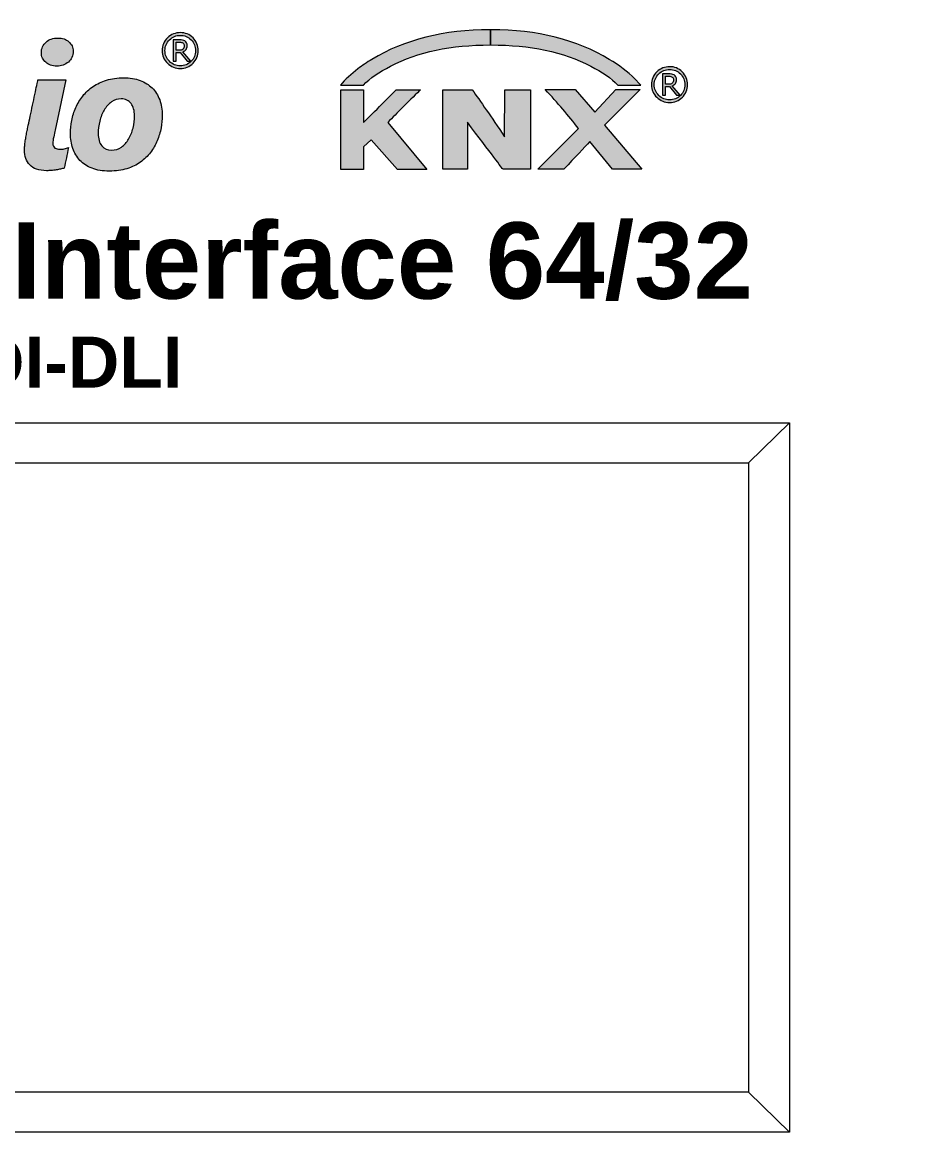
# Model space of a CAD drawing. Header units: millimetres. Extents: x -174 to 283928, y 1291 to 21053.
# Drawn here: x 9708.47 to 9734.78, y 20530.52 to 20563.53 of the extents above; entities that cross this region are included whole.
import ezdxf
from ezdxf.enums import TextEntityAlignment as Align

# ---------------------------------------------------------------- set-up
doc = ezdxf.new("R2010")
doc.units = ezdxf.units.MM
doc.styles.add('Arial Rounded', font='')
doc.styles.get("Standard").update_dxf_attribs({"font": 'arial.ttf'})
doc.styles.get('Arial Rounded').set_extended_font_data('Arial Rounded MT Bold')

# ---------------------------------------------------------------- blocks, each defined once
blk = doc.blocks.new('*U215')
at = {"ltscale": 2}
blk.add_lwpolyline([(0, 20), (0, -20), (840, -20), (840, 20), (0, 20)], dxfattribs=at)
blk.add_lwpolyline([(390.234, 3), (406.234, 3, -0.414214), (408.234, 1), (408.234, -1, -0.414214), (406.234, -3), (390.234, -3, -0.414214), (388.234, -1), (388.234, 1, -0.414214)], format="xyb", close=True, dxfattribs=at)
blk = doc.blocks.new('ZDI-DLI_SERIGRAFIA')
h = blk.add_hatch(color=256)
h.dxf.hatch_style = 2
edge = h.paths.add_edge_path()
edge.add_spline(control_points=[(35.177, 21.69), (35.177, 21.69), (35.177, 22.137), (35.177, 22.137), (35.177, 22.137), (35.163, 22.137), (35.163, 22.137), (33.802, 22.137), (32.64, 21.845), (31.682, 21.264), (31.531, 21.176), (31.395, 21.082), (31.269, 20.984), (31.068, 20.834), (30.896, 20.673), (30.755, 20.504), (30.755, 20.504), (31.429, 20.504), (31.429, 20.504), (31.627, 20.707), (31.892, 20.894), (32.228, 21.063), (33.035, 21.482), (34.016, 21.69), (35.166, 21.69), (35.166, 21.69), (35.177, 21.69), (35.177, 21.69)], knot_values=[0, 0, 0, 0, 1, 1, 1, 2, 2, 2, 3, 3, 3, 4, 4, 4, 5, 5, 5, 6, 6, 6, 7, 7, 7, 8, 8, 8, 9, 9, 9, 9], degree=3, periodic=0)
h = blk.add_hatch(color=256)
h.dxf.hatch_style = 2
edge = h.paths.add_edge_path()
edge.add_spline(control_points=[(38.926, 20.504), (38.926, 20.504), (39.602, 20.504), (39.602, 20.504), (39.602, 20.504), (39.595, 20.511), (39.595, 20.511), (39.595, 20.511), (39.555, 20.554), (39.555, 20.554), (39.555, 20.554), (39.442, 20.676), (39.442, 20.676), (39.442, 20.676), (39.423, 20.695), (39.423, 20.695), (39.217, 20.898), (38.967, 21.087), (38.67, 21.264), (37.711, 21.845), (36.552, 22.137), (35.191, 22.137), (35.191, 22.137), (35.177, 22.137), (35.177, 22.137), (35.177, 22.137), (35.177, 21.69), (35.177, 21.69), (35.177, 21.69), (35.189, 21.69), (35.189, 21.69), (36.339, 21.69), (37.319, 21.482), (38.129, 21.063), (38.462, 20.894), (38.728, 20.707), (38.926, 20.504)], knot_values=[0, 0, 0, 0, 1, 1, 1, 2, 2, 2, 3, 3, 3, 4, 4, 4, 5, 5, 5, 6, 6, 6, 7, 7, 7, 8, 8, 8, 9, 9, 9, 10, 10, 10, 11, 11, 11, 12, 12, 12, 12], degree=3, periodic=0)
h = blk.add_hatch(color=256)
edge = h.paths.add_edge_path()
edge.add_spline(control_points=[(22.883, 21.503), (22.883, 21.436), (22.871, 21.376), (22.845, 21.323), (22.82, 21.27), (22.784, 21.225), (22.741, 21.186), (22.698, 21.148), (22.647, 21.118), (22.588, 21.098), (22.529, 21.078), (22.465, 21.067), (22.397, 21.067), (22.331, 21.067), (22.271, 21.077), (22.216, 21.096), (22.161, 21.116), (22.113, 21.144), (22.073, 21.178), (22.032, 21.214), (22.001, 21.255), (21.979, 21.303), (21.955, 21.35), (21.945, 21.403), (21.945, 21.459), (21.945, 21.525), (21.956, 21.585), (21.981, 21.638), (22.006, 21.691), (22.04, 21.737), (22.084, 21.775), (22.126, 21.814), (22.178, 21.843), (22.238, 21.864), (22.297, 21.884), (22.363, 21.894), (22.432, 21.894), (22.498, 21.894), (22.557, 21.885), (22.612, 21.865), (22.667, 21.845), (22.714, 21.818), (22.754, 21.783), (22.794, 21.748), (22.826, 21.707), (22.849, 21.659), (22.872, 21.611), (22.883, 21.559), (22.883, 21.503), (22.883, 21.503), (22.883, 21.503), (22.883, 21.503)], knot_values=[0, 0, 0, 0, 1, 1, 1, 2, 2, 2, 3, 3, 3, 4, 4, 4, 5, 5, 5, 6, 6, 6, 7, 7, 7, 8, 8, 8, 9, 9, 9, 10, 10, 10, 11, 11, 11, 12, 12, 12, 13, 13, 13, 14, 14, 14, 15, 15, 15, 16, 16, 16, 17, 17, 17, 17], degree=3, periodic=0)
edge = h.paths.add_edge_path()
edge.add_spline(control_points=[(22.617, 18.058), (22.587, 18.05), (22.551, 18.041), (22.511, 18.033), (22.471, 18.024), (22.428, 18.016), (22.382, 18.008), (22.338, 18), (22.291, 17.994), (22.241, 17.99), (22.193, 17.986), (22.145, 17.984), (22.098, 17.984), (21.983, 17.984), (21.885, 17.999), (21.804, 18.029), (21.723, 18.059), (21.656, 18.101), (21.603, 18.154), (21.551, 18.208), (21.512, 18.272), (21.487, 18.346), (21.462, 18.421), (21.45, 18.502), (21.45, 18.591), (21.45, 18.628), (21.452, 18.67), (21.456, 18.717), (21.46, 18.763), (21.465, 18.811), (21.473, 18.861), (21.479, 18.911), (21.488, 18.963), (21.497, 19.015), (21.507, 19.067), (21.517, 19.117), (21.527, 19.164), (21.534, 19.194), (21.545, 19.247), (21.561, 19.325), (21.577, 19.402), (21.596, 19.491), (21.617, 19.592), (21.639, 19.693), (21.662, 19.799), (21.685, 19.911), (21.709, 20.023), (21.732, 20.129), (21.753, 20.23), (21.775, 20.331), (21.793, 20.419), (21.809, 20.497), (21.826, 20.575), (21.837, 20.629), (21.844, 20.658), (21.844, 20.658), (22.663, 20.658), (22.663, 20.658), (22.663, 20.658), (22.351, 19.182), (22.351, 19.182), (22.337, 19.123), (22.323, 19.056), (22.308, 18.981), (22.292, 18.907), (22.284, 18.843), (22.284, 18.788), (22.284, 18.723), (22.305, 18.678), (22.345, 18.652), (22.386, 18.627), (22.433, 18.614), (22.486, 18.614), (22.531, 18.614), (22.576, 18.619), (22.621, 18.628), (22.666, 18.637), (22.708, 18.65), (22.745, 18.665), (22.723, 18.563), (22.701, 18.462), (22.681, 18.361), (22.661, 18.262), (22.639, 18.161), (22.617, 18.058), (22.617, 18.058), (22.617, 18.058), (22.617, 18.058)], knot_values=[0, 0, 0, 0, 1, 1, 1, 2, 2, 2, 3, 3, 3, 4, 4, 4, 5, 5, 5, 6, 6, 6, 7, 7, 7, 8, 8, 8, 9, 9, 9, 10, 10, 10, 11, 11, 11, 12, 12, 12, 13, 13, 13, 14, 14, 14, 15, 15, 15, 16, 16, 16, 17, 17, 17, 18, 18, 18, 19, 19, 19, 20, 20, 20, 21, 21, 21, 22, 22, 22, 23, 23, 23, 24, 24, 24, 25, 25, 25, 26, 26, 26, 27, 27, 27, 28, 28, 28, 29, 29, 29, 29], degree=3, periodic=0)
h = blk.add_hatch(color=256)
h.dxf.hatch_style = 2
edge = h.paths.add_edge_path()
edge.add_spline(control_points=[(26.035, 20.993), (25.89, 20.993), (25.768, 21.044), (25.662, 21.15), (25.558, 21.249), (25.505, 21.371), (25.505, 21.522), (25.505, 21.668), (25.558, 21.796), (25.662, 21.9), (25.769, 22.001), (25.894, 22.052), (26.035, 22.052), (26.181, 22.052), (26.305, 22.002), (26.412, 21.901), (26.513, 21.793), (26.564, 21.666), (26.564, 21.522), (26.564, 21.376), (26.513, 21.25), (26.413, 21.15), (26.307, 21.044), (26.184, 20.993), (26.035, 20.993), (26.035, 20.993), (26.035, 20.993), (26.035, 20.993)], knot_values=[0, 0, 0, 0, 1, 1, 1, 2, 2, 2, 3, 3, 3, 4, 4, 4, 5, 5, 5, 6, 6, 6, 7, 7, 7, 8, 8, 8, 9, 9, 9, 9], degree=3, periodic=0)
edge = h.paths.add_edge_path()
edge.add_spline(control_points=[(26.035, 21.971), (25.914, 21.971), (25.81, 21.929), (25.719, 21.842), (25.631, 21.754), (25.585, 21.647), (25.585, 21.522), (25.585, 21.395), (25.63, 21.292), (25.719, 21.207), (25.809, 21.117), (25.912, 21.073), (26.035, 21.073), (26.163, 21.073), (26.265, 21.116), (26.356, 21.207), (26.442, 21.292), (26.484, 21.396), (26.484, 21.522), (26.484, 21.645), (26.441, 21.753), (26.356, 21.843), (26.265, 21.929), (26.159, 21.971), (26.035, 21.971), (26.035, 21.971), (26.035, 21.971), (26.035, 21.971)], knot_values=[0, 0, 0, 0, 1, 1, 1, 2, 2, 2, 3, 3, 3, 4, 4, 4, 5, 5, 5, 6, 6, 6, 7, 7, 7, 8, 8, 8, 9, 9, 9, 9], degree=3, periodic=0)
h = blk.add_hatch(color=256)
h.dxf.hatch_style = 2
edge = h.paths.add_edge_path()
edge.add_spline(control_points=[(26.349, 21.215), (26.349, 21.215), (26.24, 21.215), (26.24, 21.215), (26.24, 21.215), (26.031, 21.464), (26.031, 21.464), (26.031, 21.464), (25.914, 21.464), (25.914, 21.464), (25.914, 21.464), (25.914, 21.215), (25.914, 21.215), (25.914, 21.215), (25.831, 21.215), (25.831, 21.215), (25.831, 21.215), (25.831, 21.84), (25.831, 21.84), (25.831, 21.84), (26.006, 21.84), (26.006, 21.84), (26.044, 21.84), (26.075, 21.838), (26.101, 21.833), (26.126, 21.828), (26.148, 21.819), (26.169, 21.807), (26.191, 21.792), (26.209, 21.774), (26.221, 21.753), (26.234, 21.731), (26.241, 21.703), (26.241, 21.67), (26.241, 21.625), (26.229, 21.587), (26.206, 21.557), (26.184, 21.527), (26.153, 21.504), (26.113, 21.489), (26.113, 21.489), (26.349, 21.215), (26.349, 21.215)], knot_values=[0, 0, 0, 0, 1, 1, 1, 2, 2, 2, 3, 3, 3, 4, 4, 4, 5, 5, 5, 6, 6, 6, 7, 7, 7, 8, 8, 8, 9, 9, 9, 10, 10, 10, 11, 11, 11, 12, 12, 12, 13, 13, 13, 14, 14, 14, 14], degree=3, periodic=0)
edge = h.paths.add_edge_path()
edge.add_spline(control_points=[(26.153, 21.664), (26.153, 21.682), (26.15, 21.699), (26.144, 21.712), (26.138, 21.726), (26.128, 21.737), (26.113, 21.747), (26.101, 21.755), (26.087, 21.761), (26.07, 21.764), (26.053, 21.768), (26.034, 21.769), (26.011, 21.769), (26.011, 21.769), (25.914, 21.769), (25.914, 21.769), (25.914, 21.769), (25.914, 21.533), (25.914, 21.533), (25.914, 21.533), (25.998, 21.533), (25.998, 21.533), (26.024, 21.533), (26.047, 21.535), (26.067, 21.54), (26.087, 21.544), (26.103, 21.553), (26.117, 21.566), (26.129, 21.577), (26.139, 21.591), (26.144, 21.606), (26.151, 21.621), (26.153, 21.64), (26.153, 21.664)], knot_values=[0, 0, 0, 0, 1, 1, 1, 2, 2, 2, 3, 3, 3, 4, 4, 4, 5, 5, 5, 6, 6, 6, 7, 7, 7, 8, 8, 8, 9, 9, 9, 10, 10, 10, 11, 11, 11, 11], degree=3, periodic=0)
h = blk.add_hatch(color=256)
h.dxf.hatch_style = 2
edge = h.paths.add_edge_path()
edge.add_spline(control_points=[(40.446, 19.99), (40.301, 19.99), (40.179, 20.041), (40.073, 20.146), (39.969, 20.246), (39.916, 20.368), (39.916, 20.518), (39.916, 20.665), (39.969, 20.793), (40.073, 20.897), (40.18, 20.998), (40.305, 21.049), (40.446, 21.049), (40.592, 21.049), (40.716, 20.999), (40.823, 20.898), (40.925, 20.79), (40.975, 20.663), (40.975, 20.518), (40.975, 20.372), (40.925, 20.247), (40.824, 20.146), (40.718, 20.041), (40.595, 19.99), (40.446, 19.99), (40.446, 19.99), (40.446, 19.99), (40.446, 19.99)], knot_values=[0, 0, 0, 0, 1, 1, 1, 2, 2, 2, 3, 3, 3, 4, 4, 4, 5, 5, 5, 6, 6, 6, 7, 7, 7, 8, 8, 8, 9, 9, 9, 9], degree=3, periodic=0)
edge = h.paths.add_edge_path()
edge.add_spline(control_points=[(40.446, 20.968), (40.325, 20.968), (40.221, 20.926), (40.13, 20.839), (40.042, 20.751), (39.996, 20.644), (39.996, 20.518), (39.996, 20.392), (40.041, 20.289), (40.13, 20.204), (40.22, 20.114), (40.323, 20.07), (40.446, 20.07), (40.574, 20.07), (40.676, 20.113), (40.767, 20.204), (40.853, 20.289), (40.895, 20.393), (40.895, 20.518), (40.895, 20.642), (40.852, 20.75), (40.767, 20.84), (40.676, 20.926), (40.57, 20.968), (40.446, 20.968), (40.446, 20.968), (40.446, 20.968), (40.446, 20.968)], knot_values=[0, 0, 0, 0, 1, 1, 1, 2, 2, 2, 3, 3, 3, 4, 4, 4, 5, 5, 5, 6, 6, 6, 7, 7, 7, 8, 8, 8, 9, 9, 9, 9], degree=3, periodic=0)
h = blk.add_hatch(color=256)
h.dxf.hatch_style = 2
edge = h.paths.add_edge_path()
edge.add_spline(control_points=[(40.76, 20.212), (40.76, 20.212), (40.651, 20.212), (40.651, 20.212), (40.651, 20.212), (40.442, 20.461), (40.442, 20.461), (40.442, 20.461), (40.325, 20.461), (40.325, 20.461), (40.325, 20.461), (40.325, 20.212), (40.325, 20.212), (40.325, 20.212), (40.242, 20.212), (40.242, 20.212), (40.242, 20.212), (40.242, 20.837), (40.242, 20.837), (40.242, 20.837), (40.417, 20.837), (40.417, 20.837), (40.455, 20.837), (40.486, 20.835), (40.512, 20.83), (40.537, 20.825), (40.559, 20.816), (40.58, 20.804), (40.602, 20.789), (40.62, 20.771), (40.632, 20.75), (40.645, 20.728), (40.652, 20.7), (40.652, 20.667), (40.652, 20.622), (40.64, 20.584), (40.618, 20.554), (40.595, 20.524), (40.564, 20.501), (40.524, 20.485), (40.524, 20.485), (40.76, 20.212), (40.76, 20.212)], knot_values=[0, 0, 0, 0, 1, 1, 1, 2, 2, 2, 3, 3, 3, 4, 4, 4, 5, 5, 5, 6, 6, 6, 7, 7, 7, 8, 8, 8, 9, 9, 9, 10, 10, 10, 11, 11, 11, 12, 12, 12, 13, 13, 13, 14, 14, 14, 14], degree=3, periodic=0)
edge = h.paths.add_edge_path()
edge.add_spline(control_points=[(40.565, 20.661), (40.565, 20.679), (40.561, 20.696), (40.555, 20.709), (40.549, 20.723), (40.539, 20.734), (40.524, 20.744), (40.512, 20.752), (40.498, 20.758), (40.481, 20.761), (40.465, 20.764), (40.445, 20.766), (40.423, 20.766), (40.423, 20.766), (40.325, 20.766), (40.325, 20.766), (40.325, 20.766), (40.325, 20.53), (40.325, 20.53), (40.325, 20.53), (40.409, 20.53), (40.409, 20.53), (40.435, 20.53), (40.458, 20.532), (40.478, 20.537), (40.498, 20.541), (40.515, 20.55), (40.528, 20.563), (40.54, 20.574), (40.55, 20.588), (40.555, 20.603), (40.562, 20.618), (40.565, 20.637), (40.565, 20.661)], knot_values=[0, 0, 0, 0, 1, 1, 1, 2, 2, 2, 3, 3, 3, 4, 4, 4, 5, 5, 5, 6, 6, 6, 7, 7, 7, 8, 8, 8, 9, 9, 9, 10, 10, 10, 11, 11, 11, 11], degree=3, periodic=0)
h = blk.add_hatch(color=256)
edge = h.paths.add_edge_path()
edge.add_spline(control_points=[(25.505, 19.618), (25.505, 19.497), (25.494, 19.372), (25.47, 19.244), (25.446, 19.116), (25.408, 18.991), (25.357, 18.869), (25.306, 18.747), (25.239, 18.631), (25.158, 18.522), (25.077, 18.413), (24.979, 18.317), (24.864, 18.236), (24.748, 18.155), (24.615, 18.091), (24.464, 18.043), (24.313, 17.995), (24.141, 17.971), (23.949, 17.971), (23.753, 17.971), (23.584, 17.999), (23.44, 18.056), (23.296, 18.112), (23.176, 18.19), (23.082, 18.289), (22.989, 18.388), (22.918, 18.505), (22.872, 18.641), (22.826, 18.777), (22.803, 18.923), (22.803, 19.08), (22.803, 19.206), (22.815, 19.335), (22.842, 19.465), (22.867, 19.596), (22.906, 19.722), (22.961, 19.843), (23.015, 19.964), (23.083, 20.078), (23.167, 20.185), (23.251, 20.292), (23.35, 20.385), (23.467, 20.464), (23.582, 20.544), (23.715, 20.606), (23.865, 20.652), (24.014, 20.698), (24.182, 20.722), (24.368, 20.722), (24.551, 20.722), (24.713, 20.695), (24.853, 20.643), (24.994, 20.591), (25.113, 20.517), (25.21, 20.421), (25.306, 20.324), (25.379, 20.208), (25.43, 20.072), (25.481, 19.937), (25.505, 19.785), (25.505, 19.618), (25.505, 19.618), (25.505, 19.618), (25.505, 19.618)], knot_values=[0, 0, 0, 0, 1, 1, 1, 2, 2, 2, 3, 3, 3, 4, 4, 4, 5, 5, 5, 6, 6, 6, 7, 7, 7, 8, 8, 8, 9, 9, 9, 10, 10, 10, 11, 11, 11, 12, 12, 12, 13, 13, 13, 14, 14, 14, 15, 15, 15, 16, 16, 16, 17, 17, 17, 18, 18, 18, 19, 19, 19, 20, 20, 20, 21, 21, 21, 21], degree=3, periodic=0)
edge = h.paths.add_edge_path()
edge.add_spline(control_points=[(24.688, 19.607), (24.688, 19.679), (24.679, 19.745), (24.663, 19.806), (24.646, 19.867), (24.621, 19.919), (24.587, 19.962), (24.554, 20.006), (24.514, 20.04), (24.465, 20.065), (24.417, 20.089), (24.362, 20.102), (24.299, 20.102), (24.192, 20.102), (24.096, 20.071), (24.011, 20.01), (23.926, 19.948), (23.855, 19.869), (23.797, 19.771), (23.739, 19.674), (23.695, 19.565), (23.664, 19.444), (23.634, 19.322), (23.618, 19.201), (23.618, 19.08), (23.618, 18.925), (23.654, 18.804), (23.727, 18.719), (23.799, 18.633), (23.893, 18.591), (24.01, 18.591), (24.121, 18.591), (24.218, 18.621), (24.303, 18.68), (24.388, 18.74), (24.459, 18.818), (24.515, 18.915), (24.573, 19.011), (24.616, 19.12), (24.645, 19.241), (24.674, 19.363), (24.688, 19.484), (24.688, 19.607), (24.688, 19.607), (24.688, 19.607), (24.688, 19.607)], knot_values=[0, 0, 0, 0, 1, 1, 1, 2, 2, 2, 3, 3, 3, 4, 4, 4, 5, 5, 5, 6, 6, 6, 7, 7, 7, 8, 8, 8, 9, 9, 9, 10, 10, 10, 11, 11, 11, 12, 12, 12, 13, 13, 13, 14, 14, 14, 15, 15, 15, 15], degree=3, periodic=0)
h = blk.add_hatch(color=256)
h.dxf.hatch_style = 2
edge = h.paths.add_edge_path()
edge.add_spline(control_points=[(33.107, 20.365), (33.107, 20.365), (32.39, 20.365), (32.39, 20.365), (31.787, 19.753), (31.467, 19.435), (31.434, 19.408), (31.434, 19.408), (31.434, 20.365), (31.434, 20.365), (31.434, 20.365), (30.764, 20.365), (30.764, 20.365), (30.764, 20.365), (30.764, 18.02), (30.764, 18.02), (30.764, 18.02), (31.434, 18.02), (31.434, 18.02), (31.434, 18.02), (31.434, 18.689), (31.434, 18.689), (31.434, 18.689), (31.661, 18.892), (31.661, 18.892), (31.661, 18.892), (32.438, 18.02), (32.438, 18.02), (32.438, 18.02), (33.298, 18.02), (33.298, 18.02), (33.298, 18.02), (32.151, 19.408), (32.151, 19.408), (32.426, 19.689), (32.736, 19.999), (33.086, 20.343), (33.086, 20.343), (33.107, 20.365), (33.107, 20.365)], knot_values=[0, 0, 0, 0, 1, 1, 1, 2, 2, 2, 3, 3, 3, 4, 4, 4, 5, 5, 5, 6, 6, 6, 7, 7, 7, 8, 8, 8, 9, 9, 9, 10, 10, 10, 11, 11, 11, 12, 12, 12, 13, 13, 13, 13], degree=3, periodic=0)
h = blk.add_hatch(color=256)
h.dxf.hatch_style = 2
edge = h.paths.add_edge_path()
edge.add_spline(control_points=[(34.491, 19.414), (35.177, 18.505), (35.528, 18.041), (35.543, 18.027), (35.543, 18.027), (36.356, 18.027), (36.356, 18.027), (36.356, 18.027), (36.356, 20.37), (36.356, 20.37), (36.356, 20.37), (35.593, 20.37), (35.593, 20.37), (35.593, 20.37), (35.59, 18.983), (35.59, 18.983), (35.189, 19.578), (34.869, 20.04), (34.634, 20.37), (34.634, 20.37), (33.774, 20.37), (33.774, 20.37), (33.774, 20.37), (33.774, 18.027), (33.774, 18.027), (33.774, 18.027), (34.491, 18.027), (34.491, 18.027), (34.491, 18.027), (34.491, 19.414), (34.491, 19.414)], knot_values=[0, 0, 0, 0, 1, 1, 1, 2, 2, 2, 3, 3, 3, 4, 4, 4, 5, 5, 5, 6, 6, 6, 7, 7, 7, 8, 8, 8, 9, 9, 9, 10, 10, 10, 10], degree=3, periodic=0)
h = blk.add_hatch(color=256)
h.dxf.hatch_style = 2
edge = h.paths.add_edge_path()
edge.add_spline(control_points=[(39.581, 20.375), (39.581, 20.375), (38.864, 20.372), (38.864, 20.372), (38.864, 20.372), (38.242, 19.705), (38.242, 19.705), (38.242, 19.705), (37.669, 20.375), (37.669, 20.375), (37.669, 20.375), (36.786, 20.375), (36.786, 20.375), (37.15, 19.985), (37.478, 19.602), (37.764, 19.227), (37.764, 19.227), (36.569, 18.032), (36.569, 18.032), (36.569, 18.032), (37.334, 18.032), (37.334, 18.032), (37.673, 18.386), (37.929, 18.656), (38.098, 18.844), (38.098, 18.844), (38.768, 18.032), (38.768, 18.032), (38.768, 18.032), (39.629, 18.032), (39.629, 18.032), (39.629, 18.032), (38.529, 19.323), (38.529, 19.323), (38.529, 19.323), (39.581, 20.375), (39.581, 20.375)], knot_values=[0, 0, 0, 0, 1, 1, 1, 2, 2, 2, 3, 3, 3, 4, 4, 4, 5, 5, 5, 6, 6, 6, 7, 7, 7, 8, 8, 8, 9, 9, 9, 10, 10, 10, 11, 11, 11, 12, 12, 12, 12], degree=3, periodic=0)
at = {"lineweight": 0}
for points in [[(35.163, 22.137), (33.802, 22.137), (32.64, 21.845), (31.682, 21.264)], [(35.177, 22.137), (35.177, 22.137), (35.163, 22.137), (35.163, 22.137)], [(35.191, 22.137), (35.191, 22.137), (35.177, 22.137), (35.177, 22.137)], [(35.177, 22.137), (35.177, 22.137), (35.177, 21.69), (35.177, 21.69)], [(35.177, 21.69), (35.177, 21.69), (35.177, 22.137), (35.177, 22.137)], [(38.67, 21.264), (37.711, 21.845), (36.552, 22.137), (35.191, 22.137)], [(22.084, 21.775), (22.126, 21.814), (22.178, 21.843), (22.238, 21.864)], [(22.612, 21.865), (22.667, 21.845), (22.714, 21.818), (22.754, 21.783)], [(21.981, 21.638), (22.006, 21.691), (22.04, 21.737), (22.084, 21.775)], [(22.754, 21.783), (22.794, 21.748), (22.826, 21.707), (22.849, 21.659)], [(22.883, 21.503), (22.883, 21.436), (22.871, 21.376), (22.845, 21.323)], [(22.849, 21.659), (22.872, 21.611), (22.883, 21.559), (22.883, 21.503)], [(32.228, 21.063), (33.035, 21.482), (34.016, 21.69), (35.166, 21.69)], [(35.166, 21.69), (35.166, 21.69), (35.177, 21.69), (35.177, 21.69)], [(35.177, 21.69), (35.177, 21.69), (35.189, 21.69), (35.189, 21.69)], [(35.189, 21.69), (36.339, 21.69), (37.319, 21.482), (38.129, 21.063)], [(22.073, 21.178), (22.032, 21.214), (22.001, 21.255), (21.979, 21.303)], [(22.216, 21.096), (22.161, 21.116), (22.113, 21.144), (22.073, 21.178)], [(22.741, 21.186), (22.698, 21.148), (22.647, 21.118), (22.588, 21.098)], [(22.845, 21.323), (22.82, 21.27), (22.784, 21.225), (22.741, 21.186)], [(31.682, 21.264), (31.531, 21.176), (31.395, 21.082), (31.269, 20.984)], [(39.423, 20.695), (39.217, 20.898), (38.967, 21.087), (38.67, 21.264)], [(31.269, 20.984), (31.068, 20.834), (30.896, 20.673), (30.755, 20.504)], [(31.429, 20.504), (31.627, 20.707), (31.892, 20.894), (32.228, 21.063)], [(38.129, 21.063), (38.462, 20.894), (38.728, 20.707), (38.926, 20.504)], [(21.844, 20.658), (21.844, 20.658), (22.663, 20.658), (22.663, 20.658)], [(22.663, 20.658), (22.663, 20.658), (22.351, 19.182), (22.351, 19.182)], [(23.167, 20.185), (23.251, 20.292), (23.35, 20.385), (23.467, 20.464)], [(23.467, 20.464), (23.582, 20.544), (23.715, 20.606), (23.865, 20.652)], [(24.853, 20.643), (24.994, 20.591), (25.113, 20.517), (25.21, 20.421)], [(30.755, 20.504), (30.755, 20.504), (31.429, 20.504), (31.429, 20.504)], [(38.926, 20.504), (38.926, 20.504), (39.602, 20.504), (39.602, 20.504)], [(39.442, 20.676), (39.442, 20.676), (39.423, 20.695), (39.423, 20.695)], [(39.555, 20.554), (39.555, 20.554), (39.442, 20.676), (39.442, 20.676)], [(39.595, 20.511), (39.595, 20.511), (39.555, 20.554), (39.555, 20.554)], [(39.602, 20.504), (39.602, 20.504), (39.595, 20.511), (39.595, 20.511)], [(21.685, 19.911), (21.709, 20.023), (21.732, 20.129), (21.753, 20.23)], [(22.961, 19.843), (23.015, 19.964), (23.083, 20.078), (23.167, 20.185)], [(25.21, 20.421), (25.306, 20.324), (25.379, 20.208), (25.43, 20.072)], [(21.617, 19.592), (21.639, 19.693), (21.662, 19.799), (21.685, 19.911)], [(22.842, 19.465), (22.867, 19.596), (22.906, 19.722), (22.961, 19.843)], [(24.011, 20.01), (23.926, 19.948), (23.855, 19.869), (23.797, 19.771)], [(24.587, 19.962), (24.554, 20.006), (24.514, 20.04), (24.465, 20.065)], [(24.663, 19.806), (24.646, 19.867), (24.621, 19.919), (24.587, 19.962)], [(24.688, 19.607), (24.688, 19.679), (24.679, 19.745), (24.663, 19.806)], [(25.43, 20.072), (25.481, 19.937), (25.505, 19.785), (25.505, 19.618)], [(21.561, 19.325), (21.577, 19.402), (21.596, 19.491), (21.617, 19.592)], [(23.797, 19.771), (23.739, 19.674), (23.695, 19.565), (23.664, 19.444)], [(24.645, 19.241), (24.674, 19.363), (24.688, 19.484), (24.688, 19.607)], [(25.505, 19.618), (25.505, 19.497), (25.494, 19.372), (25.47, 19.244)], [(21.497, 19.015), (21.507, 19.067), (21.517, 19.117), (21.527, 19.164)], [(21.527, 19.164), (21.534, 19.194), (21.545, 19.247), (21.561, 19.325)], [(22.351, 19.182), (22.337, 19.123), (22.323, 19.056), (22.308, 18.981)], [(24.515, 18.915), (24.573, 19.011), (24.616, 19.12), (24.645, 19.241)], [(25.47, 19.244), (25.446, 19.116), (25.408, 18.991), (25.357, 18.869)], [(21.456, 18.717), (21.46, 18.763), (21.465, 18.811), (21.473, 18.861)], [(21.473, 18.861), (21.479, 18.911), (21.488, 18.963), (21.497, 19.015)], [(24.303, 18.68), (24.388, 18.74), (24.459, 18.818), (24.515, 18.915)], [(25.357, 18.869), (25.306, 18.747), (25.239, 18.631), (25.158, 18.522)], [(22.621, 18.628), (22.666, 18.637), (22.708, 18.65), (22.745, 18.665)], [(22.745, 18.665), (22.723, 18.563), (22.701, 18.462), (22.681, 18.361)], [(23.082, 18.289), (22.989, 18.388), (22.918, 18.505), (22.872, 18.641)], [(25.158, 18.522), (25.077, 18.413), (24.979, 18.317), (24.864, 18.236)], [(21.603, 18.154), (21.551, 18.208), (21.512, 18.272), (21.487, 18.346)], [(21.804, 18.029), (21.723, 18.059), (21.656, 18.101), (21.603, 18.154)], [(22.681, 18.361), (22.661, 18.262), (22.639, 18.161), (22.617, 18.058)], [(23.44, 18.056), (23.296, 18.112), (23.176, 18.19), (23.082, 18.289)], [(24.864, 18.236), (24.748, 18.155), (24.615, 18.091), (24.464, 18.043)], [(22.382, 18.008), (22.338, 18), (22.291, 17.994), (22.241, 17.99)], [(22.511, 18.033), (22.471, 18.024), (22.428, 18.016), (22.382, 18.008)], [(22.617, 18.058), (22.587, 18.05), (22.551, 18.041), (22.511, 18.033)]]:
    blk.add_open_spline(points, degree=3, dxfattribs=at)
for points, knots in [([(22.238, 21.864), (22.297, 21.884), (22.363, 21.894), (22.432, 21.894), (22.498, 21.894), (22.557, 21.885), (22.612, 21.865)], [11, 11, 11, 11, 12, 12, 12, 13, 13, 13, 13]), ([(26.035, 20.993), (25.89, 20.993), (25.768, 21.044), (25.662, 21.15), (25.558, 21.249), (25.505, 21.371), (25.505, 21.522), (25.505, 21.668), (25.558, 21.796), (25.662, 21.9), (25.769, 22.001), (25.894, 22.052), (26.035, 22.052), (26.181, 22.052), (26.305, 22.002), (26.412, 21.901), (26.513, 21.793), (26.564, 21.666), (26.564, 21.522), (26.564, 21.376), (26.513, 21.25), (26.413, 21.15), (26.307, 21.044), (26.184, 20.993), (26.035, 20.993), (26.035, 20.993), (26.035, 20.993), (26.035, 20.993)], [0, 0, 0, 0, 1, 1, 1, 2, 2, 2, 3, 3, 3, 4, 4, 4, 5, 5, 5, 6, 6, 6, 7, 7, 7, 8, 8, 8, 9, 9, 9, 9]), ([(26.035, 21.971), (25.914, 21.971), (25.81, 21.929), (25.719, 21.842), (25.631, 21.754), (25.585, 21.647), (25.585, 21.522), (25.585, 21.395), (25.63, 21.292), (25.719, 21.207), (25.809, 21.117), (25.912, 21.073), (26.035, 21.073), (26.163, 21.073), (26.265, 21.116), (26.356, 21.207), (26.442, 21.292), (26.484, 21.396), (26.484, 21.522), (26.484, 21.645), (26.441, 21.753), (26.356, 21.843), (26.265, 21.929), (26.159, 21.971), (26.035, 21.971), (26.035, 21.971), (26.035, 21.971), (26.035, 21.971)], [0, 0, 0, 0, 1, 1, 1, 2, 2, 2, 3, 3, 3, 4, 4, 4, 5, 5, 5, 6, 6, 6, 7, 7, 7, 8, 8, 8, 9, 9, 9, 9]), ([(26.349, 21.215), (26.349, 21.215), (26.24, 21.215), (26.24, 21.215), (26.24, 21.215), (26.031, 21.464), (26.031, 21.464), (26.031, 21.464), (25.914, 21.464), (25.914, 21.464), (25.914, 21.464), (25.914, 21.215), (25.914, 21.215), (25.914, 21.215), (25.831, 21.215), (25.831, 21.215), (25.831, 21.215), (25.831, 21.84), (25.831, 21.84), (25.831, 21.84), (26.006, 21.84), (26.006, 21.84), (26.044, 21.84), (26.075, 21.838), (26.101, 21.833), (26.126, 21.828), (26.148, 21.819), (26.169, 21.807), (26.191, 21.792), (26.209, 21.774), (26.221, 21.753), (26.234, 21.731), (26.241, 21.703), (26.241, 21.67), (26.241, 21.625), (26.229, 21.587), (26.206, 21.557), (26.184, 21.527), (26.153, 21.504), (26.113, 21.489), (26.113, 21.489), (26.349, 21.215), (26.349, 21.215)], [0, 0, 0, 0, 1, 1, 1, 2, 2, 2, 3, 3, 3, 4, 4, 4, 5, 5, 5, 6, 6, 6, 7, 7, 7, 8, 8, 8, 9, 9, 9, 10, 10, 10, 11, 11, 11, 12, 12, 12, 13, 13, 13, 14, 14, 14, 14]), ([(21.979, 21.303), (21.955, 21.35), (21.945, 21.403), (21.945, 21.459), (21.945, 21.525), (21.956, 21.585), (21.981, 21.638)], [7, 7, 7, 7, 8, 8, 8, 9, 9, 9, 9]), ([(26.153, 21.664), (26.153, 21.682), (26.15, 21.699), (26.144, 21.712), (26.138, 21.726), (26.128, 21.737), (26.113, 21.747), (26.101, 21.755), (26.087, 21.761), (26.07, 21.764), (26.053, 21.768), (26.034, 21.769), (26.011, 21.769), (26.011, 21.769), (25.914, 21.769), (25.914, 21.769), (25.914, 21.769), (25.914, 21.533), (25.914, 21.533), (25.914, 21.533), (25.998, 21.533), (25.998, 21.533), (26.024, 21.533), (26.047, 21.535), (26.067, 21.54), (26.087, 21.544), (26.103, 21.553), (26.117, 21.566), (26.129, 21.577), (26.139, 21.591), (26.144, 21.606), (26.151, 21.621), (26.153, 21.64), (26.153, 21.664)], [0, 0, 0, 0, 1, 1, 1, 2, 2, 2, 3, 3, 3, 4, 4, 4, 5, 5, 5, 6, 6, 6, 7, 7, 7, 8, 8, 8, 9, 9, 9, 10, 10, 10, 11, 11, 11, 11]), ([(22.588, 21.098), (22.529, 21.078), (22.465, 21.067), (22.397, 21.067), (22.331, 21.067), (22.271, 21.077), (22.216, 21.096)], [3, 3, 3, 3, 4, 4, 4, 5, 5, 5, 5]), ([(40.446, 19.99), (40.301, 19.99), (40.179, 20.041), (40.073, 20.146), (39.969, 20.246), (39.916, 20.368), (39.916, 20.518), (39.916, 20.665), (39.969, 20.793), (40.073, 20.897), (40.18, 20.998), (40.305, 21.049), (40.446, 21.049), (40.592, 21.049), (40.716, 20.999), (40.823, 20.898), (40.925, 20.79), (40.975, 20.663), (40.975, 20.518), (40.975, 20.372), (40.925, 20.247), (40.824, 20.146), (40.718, 20.041), (40.595, 19.99), (40.446, 19.99), (40.446, 19.99), (40.446, 19.99), (40.446, 19.99)], [0, 0, 0, 0, 1, 1, 1, 2, 2, 2, 3, 3, 3, 4, 4, 4, 5, 5, 5, 6, 6, 6, 7, 7, 7, 8, 8, 8, 9, 9, 9, 9]), ([(40.446, 20.968), (40.325, 20.968), (40.221, 20.926), (40.13, 20.839), (40.042, 20.751), (39.996, 20.644), (39.996, 20.518), (39.996, 20.392), (40.041, 20.289), (40.13, 20.204), (40.22, 20.114), (40.323, 20.07), (40.446, 20.07), (40.574, 20.07), (40.676, 20.113), (40.767, 20.204), (40.853, 20.289), (40.895, 20.393), (40.895, 20.518), (40.895, 20.642), (40.852, 20.75), (40.767, 20.84), (40.676, 20.926), (40.57, 20.968), (40.446, 20.968), (40.446, 20.968), (40.446, 20.968), (40.446, 20.968)], [0, 0, 0, 0, 1, 1, 1, 2, 2, 2, 3, 3, 3, 4, 4, 4, 5, 5, 5, 6, 6, 6, 7, 7, 7, 8, 8, 8, 9, 9, 9, 9]), ([(40.76, 20.212), (40.76, 20.212), (40.651, 20.212), (40.651, 20.212), (40.651, 20.212), (40.442, 20.461), (40.442, 20.461), (40.442, 20.461), (40.325, 20.461), (40.325, 20.461), (40.325, 20.461), (40.325, 20.212), (40.325, 20.212), (40.325, 20.212), (40.242, 20.212), (40.242, 20.212), (40.242, 20.212), (40.242, 20.837), (40.242, 20.837), (40.242, 20.837), (40.417, 20.837), (40.417, 20.837), (40.455, 20.837), (40.486, 20.835), (40.512, 20.83), (40.537, 20.825), (40.559, 20.816), (40.58, 20.804), (40.602, 20.789), (40.62, 20.771), (40.632, 20.75), (40.645, 20.728), (40.652, 20.7), (40.652, 20.667), (40.652, 20.622), (40.64, 20.584), (40.618, 20.554), (40.595, 20.524), (40.564, 20.501), (40.524, 20.485), (40.524, 20.485), (40.76, 20.212), (40.76, 20.212)], [0, 0, 0, 0, 1, 1, 1, 2, 2, 2, 3, 3, 3, 4, 4, 4, 5, 5, 5, 6, 6, 6, 7, 7, 7, 8, 8, 8, 9, 9, 9, 10, 10, 10, 11, 11, 11, 12, 12, 12, 13, 13, 13, 14, 14, 14, 14]), ([(21.753, 20.23), (21.775, 20.331), (21.793, 20.419), (21.809, 20.497), (21.826, 20.575), (21.837, 20.629), (21.844, 20.658)], [16, 16, 16, 16, 17, 17, 17, 18, 18, 18, 18]), ([(23.865, 20.652), (24.014, 20.698), (24.182, 20.722), (24.368, 20.722), (24.551, 20.722), (24.713, 20.695), (24.853, 20.643)], [15, 15, 15, 15, 16, 16, 16, 17, 17, 17, 17]), ([(40.565, 20.661), (40.565, 20.679), (40.561, 20.696), (40.555, 20.709), (40.549, 20.723), (40.539, 20.734), (40.524, 20.744), (40.512, 20.752), (40.498, 20.758), (40.481, 20.761), (40.465, 20.764), (40.445, 20.766), (40.423, 20.766), (40.423, 20.766), (40.325, 20.766), (40.325, 20.766), (40.325, 20.766), (40.325, 20.53), (40.325, 20.53), (40.325, 20.53), (40.409, 20.53), (40.409, 20.53), (40.435, 20.53), (40.458, 20.532), (40.478, 20.537), (40.498, 20.541), (40.515, 20.55), (40.528, 20.563), (40.54, 20.574), (40.55, 20.588), (40.555, 20.603), (40.562, 20.618), (40.565, 20.637), (40.565, 20.661)], [0, 0, 0, 0, 1, 1, 1, 2, 2, 2, 3, 3, 3, 4, 4, 4, 5, 5, 5, 6, 6, 6, 7, 7, 7, 8, 8, 8, 9, 9, 9, 10, 10, 10, 11, 11, 11, 11]), ([(33.107, 20.365), (33.107, 20.365), (32.39, 20.365), (32.39, 20.365), (31.787, 19.753), (31.467, 19.435), (31.434, 19.408), (31.434, 19.408), (31.434, 20.365), (31.434, 20.365), (31.434, 20.365), (30.764, 20.365), (30.764, 20.365), (30.764, 20.365), (30.764, 18.02), (30.764, 18.02), (30.764, 18.02), (31.434, 18.02), (31.434, 18.02), (31.434, 18.02), (31.434, 18.689), (31.434, 18.689), (31.434, 18.689), (31.661, 18.892), (31.661, 18.892), (31.661, 18.892), (32.438, 18.02), (32.438, 18.02), (32.438, 18.02), (33.298, 18.02), (33.298, 18.02), (33.298, 18.02), (32.151, 19.408), (32.151, 19.408), (32.426, 19.689), (32.736, 19.999), (33.086, 20.343), (33.086, 20.343), (33.107, 20.365), (33.107, 20.365)], [0, 0, 0, 0, 1, 1, 1, 2, 2, 2, 3, 3, 3, 4, 4, 4, 5, 5, 5, 6, 6, 6, 7, 7, 7, 8, 8, 8, 9, 9, 9, 10, 10, 10, 11, 11, 11, 12, 12, 12, 13, 13, 13, 13]), ([(34.491, 19.414), (35.177, 18.505), (35.528, 18.041), (35.543, 18.027), (35.543, 18.027), (36.356, 18.027), (36.356, 18.027), (36.356, 18.027), (36.356, 20.37), (36.356, 20.37), (36.356, 20.37), (35.593, 20.37), (35.593, 20.37), (35.593, 20.37), (35.59, 18.983), (35.59, 18.983), (35.189, 19.578), (34.869, 20.04), (34.634, 20.37), (34.634, 20.37), (33.774, 20.37), (33.774, 20.37), (33.774, 20.37), (33.774, 18.027), (33.774, 18.027), (33.774, 18.027), (34.491, 18.027), (34.491, 18.027), (34.491, 18.027), (34.491, 19.414), (34.491, 19.414)], [0, 0, 0, 0, 1, 1, 1, 2, 2, 2, 3, 3, 3, 4, 4, 4, 5, 5, 5, 6, 6, 6, 7, 7, 7, 8, 8, 8, 9, 9, 9, 10, 10, 10, 10]), ([(39.581, 20.375), (39.581, 20.375), (38.864, 20.372), (38.864, 20.372), (38.864, 20.372), (38.242, 19.705), (38.242, 19.705), (38.242, 19.705), (37.669, 20.375), (37.669, 20.375), (37.669, 20.375), (36.786, 20.375), (36.786, 20.375), (37.15, 19.985), (37.478, 19.602), (37.764, 19.227), (37.764, 19.227), (36.569, 18.032), (36.569, 18.032), (36.569, 18.032), (37.334, 18.032), (37.334, 18.032), (37.673, 18.386), (37.929, 18.656), (38.098, 18.844), (38.098, 18.844), (38.768, 18.032), (38.768, 18.032), (38.768, 18.032), (39.629, 18.032), (39.629, 18.032), (39.629, 18.032), (38.529, 19.323), (38.529, 19.323), (38.529, 19.323), (39.581, 20.375), (39.581, 20.375)], [0, 0, 0, 0, 1, 1, 1, 2, 2, 2, 3, 3, 3, 4, 4, 4, 5, 5, 5, 6, 6, 6, 7, 7, 7, 8, 8, 8, 9, 9, 9, 10, 10, 10, 11, 11, 11, 12, 12, 12, 12]), ([(24.465, 20.065), (24.417, 20.089), (24.362, 20.102), (24.299, 20.102), (24.192, 20.102), (24.096, 20.071), (24.011, 20.01)], [3, 3, 3, 3, 4, 4, 4, 5, 5, 5, 5]), ([(22.872, 18.641), (22.826, 18.777), (22.803, 18.923), (22.803, 19.08), (22.803, 19.206), (22.815, 19.335), (22.842, 19.465)], [9, 9, 9, 9, 10, 10, 10, 11, 11, 11, 11]), ([(23.664, 19.444), (23.634, 19.322), (23.618, 19.201), (23.618, 19.08), (23.618, 18.925), (23.654, 18.804), (23.727, 18.719)], [7, 7, 7, 7, 8, 8, 8, 9, 9, 9, 9]), ([(22.308, 18.981), (22.292, 18.907), (22.284, 18.843), (22.284, 18.788), (22.284, 18.723), (22.305, 18.678), (22.345, 18.652)], [21, 21, 21, 21, 22, 22, 22, 23, 23, 23, 23]), ([(21.487, 18.346), (21.462, 18.421), (21.45, 18.502), (21.45, 18.591), (21.45, 18.628), (21.452, 18.67), (21.456, 18.717)], [7, 7, 7, 7, 8, 8, 8, 9, 9, 9, 9]), ([(22.345, 18.652), (22.386, 18.627), (22.433, 18.614), (22.486, 18.614), (22.531, 18.614), (22.576, 18.619), (22.621, 18.628)], [23, 23, 23, 23, 24, 24, 24, 25, 25, 25, 25]), ([(23.727, 18.719), (23.799, 18.633), (23.893, 18.591), (24.01, 18.591), (24.121, 18.591), (24.218, 18.621), (24.303, 18.68)], [9, 9, 9, 9, 10, 10, 10, 11, 11, 11, 11]), ([(22.241, 17.99), (22.193, 17.986), (22.145, 17.984), (22.098, 17.984), (21.983, 17.984), (21.885, 17.999), (21.804, 18.029)], [3, 3, 3, 3, 4, 4, 4, 5, 5, 5, 5]), ([(24.464, 18.043), (24.313, 17.995), (24.141, 17.971), (23.949, 17.971), (23.753, 17.971), (23.584, 17.999), (23.44, 18.056)], [5, 5, 5, 5, 6, 6, 6, 7, 7, 7, 7])]:
    blk.add_open_spline(points, degree=3, knots=knots, dxfattribs=at)
at = {"style": 'Arial Rounded'}
for s, height, p in [('DALIBOX Interface 64/32', 2.25, (6.046, 14.213)), ('ZDI-DLI', 1.5, (18.656, 11.593))]:
    blk.add_text(s, height=height, dxfattribs=at).set_placement(p)
blk = doc.blocks.new('ZDI-DLI_ENVOLVENTE')
at = {"lineweight": 18}
for p, q in [((5.527, 10.56), (43.979, 10.56)), ((42.779, 9.389), (43.979, 10.56)), ((43.979, 10.56), (43.979, -10.348)), ((42.779, 9.364), (6.727, 9.364)), ((42.779, -9.178), (42.779, 9.389)), ((6.727, -9.152), (42.779, -9.152)), ((42.779, -9.178), (43.979, -10.348)), ((43.979, -10.348), (5.527, -10.348))]:
    blk.add_line(p, q, dxfattribs=at)
blk = doc.blocks.new('ZDI-DLI_ATT_DEF')
blk.add_wipeout([(0, 45), (80, 45), (80, -45), (0, -45)])
for name in ['ZDI-DLI_ENVOLVENTE', 'ZDI-DLI_SERIGRAFIA']:
    blk.add_blockref(name, (0, 0))
at = {"color": 3, "flags": 2}
blk.add_attdef('REFERENCE', text='', height=2.5, dxfattribs=at).set_placement((40.498, 35.586), align=Align.CENTER)
at = {"color": 3}
blk.add_attdef('PHYSICAL_ADD.', text='', height=2.5, dxfattribs=at).set_placement((40.85, 32.03), align=Align.CENTER)

msp = doc.modelspace()

# ---------------------------------------------------------------- block references
at = {"color": 1}
msp.add_blockref('*U215', (9321.853, 20541.172), dxfattribs=at)

# ---------------------------------------------------------------- next in the draw order: block references
msp.add_blockref('ZDI-DLI_ATT_DEF', (9687.087, 20541.172))

doc.saveas('drawing.dxf')
